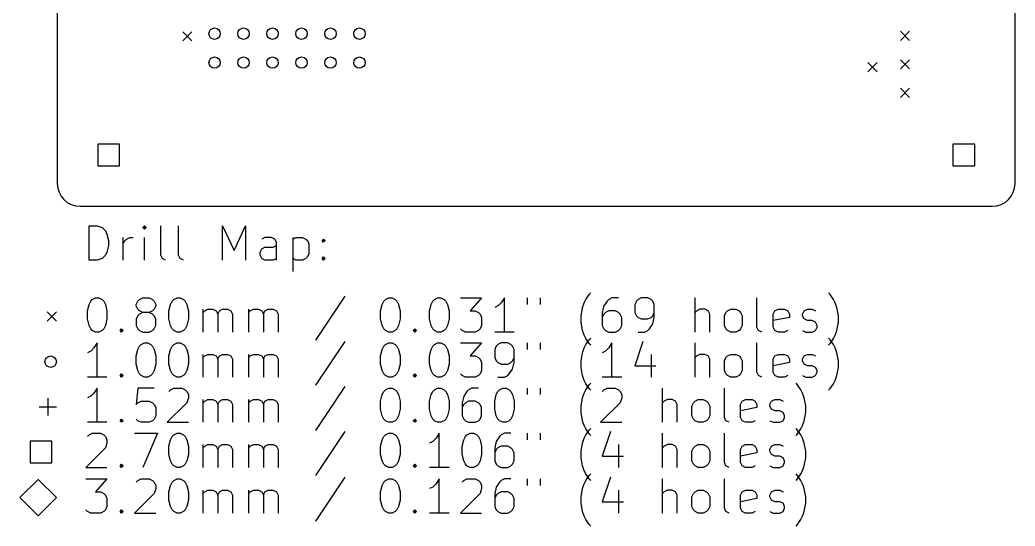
# Model space of a CAD drawing. Extents: x 74 to 257, y -187 to -71.
# Drawn here: x 170 to 257.3, y -158.8 to -114.4 of the extents above; entities that cross this region are included whole.
import ezdxf

# ---------------------------------------------------------------- set-up
doc = ezdxf.new("R2010")
doc.units = 0
doc.header["$MEASUREMENT"] = 0
doc.layers.add('BLACK', color=7, linetype='CONTINUOUS')

msp = doc.modelspace()

# ---------------------------------------------------------------- linework, layer by layer
at = {"layer": 'BLACK', "linetype": 'CONTINUOUS'}
for p, q in [((173.3, -72.7), (173.3, -128.7)), ((257.3, -128.7), (257.3, -72.7)), ((185.1, -115.4), (184.3, -116.2)), ((184.3, -115.4), (185.1, -116.2)), ((247.25, -115.35), (248.05, -116.15)), ((248.05, -115.35), (247.25, -116.15)), ((245.2, -118.1), (244.4, -118.9)), ((244.4, -118.1), (245.2, -118.9)), ((247.25, -117.85), (248.05, -118.65)), ((248.05, -117.85), (247.25, -118.65)), ((248.05, -120.35), (247.25, -121.15)), ((247.25, -120.35), (248.05, -121.15)), ((178.755, -125.245), (176.845, -125.245)), ((176.845, -125.245), (176.845, -127.155)), ((178.755, -127.155), (178.755, -125.245)), ((251.845, -125.245), (251.845, -127.155)), ((253.755, -125.245), (251.845, -125.245)), ((253.755, -127.155), (253.755, -125.245)), ((176.845, -127.155), (178.755, -127.155)), ((251.845, -127.155), (253.755, -127.155)), ((175.298, -130.7), (255.3, -130.7)), ((176.089, -132.432), (176.804, -132.432)), ((176.089, -135.432), (176.089, -132.432)), ((176.804, -132.432), (177.232, -132.575)), ((177.232, -132.575), (177.518, -132.861)), ((180.946, -132.432), (180.804, -132.575)), ((180.804, -132.575), (180.946, -132.718)), ((180.946, -132.432), (180.946, -132.718)), ((181.089, -132.575), (180.946, -132.432)), ((180.946, -132.718), (181.089, -132.575)), ((182.375, -135.004), (182.375, -132.432)), ((183.946, -135.004), (183.946, -132.432)), ((187.804, -135.432), (187.804, -132.432)), ((187.804, -132.432), (188.804, -134.575)), ((188.804, -134.575), (189.804, -132.432)), ((189.804, -132.432), (189.804, -135.432)), ((177.518, -132.861), (177.661, -133.146)), ((177.661, -133.146), (177.804, -133.718)), ((179.089, -135.432), (179.089, -133.432)), ((179.375, -133.575), (179.661, -133.432)), ((179.661, -133.432), (179.946, -133.432)), ((180.946, -135.432), (180.946, -133.432)), ((191.518, -133.432), (191.232, -133.575)), ((192.089, -133.432), (191.518, -133.432)), ((192.375, -133.575), (192.089, -133.432)), ((193.946, -133.575), (194.232, -133.432)), ((193.946, -133.432), (193.946, -136.432)), ((194.232, -133.432), (194.804, -133.432)), ((194.804, -133.432), (195.089, -133.575)), ((177.804, -134.146), (177.661, -134.718)), ((177.804, -133.718), (177.804, -134.146)), ((179.089, -134.004), (179.232, -133.718)), ((179.232, -133.718), (179.375, -133.575)), ((191.232, -134.432), (191.518, -134.289)), ((191.518, -134.289), (192.232, -134.289)), ((192.232, -134.289), (192.518, -134.146)), ((192.518, -133.861), (192.375, -133.575)), ((192.518, -135.432), (192.518, -133.861)), ((195.089, -133.575), (195.232, -133.718)), ((195.232, -133.718), (195.375, -134.004)), ((195.375, -134.004), (195.375, -134.861)), ((196.518, -133.718), (196.661, -133.575)), ((196.661, -133.861), (196.518, -133.718)), ((196.661, -133.575), (196.804, -133.718)), ((196.661, -133.575), (196.661, -133.861)), ((196.804, -133.718), (196.661, -133.861)), ((177.518, -135.004), (177.232, -135.289)), ((177.661, -134.718), (177.518, -135.004)), ((182.518, -135.289), (182.375, -135.004)), ((184.089, -135.289), (183.946, -135.004)), ((191.089, -134.718), (191.232, -134.432)), ((191.089, -135.004), (191.089, -134.718)), ((191.232, -135.289), (191.089, -135.004)), ((195.232, -135.146), (195.089, -135.289)), ((195.375, -134.861), (195.232, -135.146)), ((196.518, -135.289), (196.661, -135.146)), ((196.661, -135.146), (196.804, -135.289)), ((196.661, -135.146), (196.661, -135.432)), ((176.804, -135.432), (176.089, -135.432)), ((177.232, -135.289), (176.804, -135.432)), ((182.804, -135.432), (182.518, -135.289)), ((184.375, -135.432), (184.089, -135.289)), ((191.518, -135.432), (191.232, -135.289)), ((192.232, -135.432), (191.518, -135.432)), ((192.518, -135.289), (192.232, -135.432)), ((194.232, -135.432), (193.946, -135.289)), ((194.804, -135.432), (194.232, -135.432)), ((195.089, -135.289), (194.804, -135.432)), ((196.661, -135.432), (196.518, -135.289)), ((196.804, -135.289), (196.661, -135.432)), ((176.375, -138.875), (176.661, -138.732)), ((176.661, -138.732), (176.946, -138.732)), ((176.946, -138.732), (177.232, -138.875)), ((180.518, -138.875), (180.804, -138.732)), ((180.804, -138.732), (181.375, -138.732)), ((181.375, -138.732), (181.661, -138.875)), ((183.518, -138.875), (183.804, -138.732)), ((183.804, -138.732), (184.089, -138.732)), ((184.089, -138.732), (184.375, -138.875)), ((198.518, -138.589), (195.946, -142.446)), ((202.089, -138.875), (202.375, -138.732)), ((202.375, -138.732), (202.661, -138.732)), ((202.661, -138.732), (202.946, -138.875)), ((206.375, -138.875), (206.661, -138.732)), ((206.661, -138.732), (206.946, -138.732)), ((206.946, -138.732), (207.232, -138.875)), ((208.661, -138.732), (210.518, -138.732)), ((210.518, -138.732), (209.518, -139.875)), ((212.518, -138.732), (212.232, -139.161)), ((212.518, -141.732), (212.518, -138.732)), ((214.518, -138.732), (214.518, -139.304)), ((215.661, -138.732), (215.661, -139.304)), ((219.661, -138.875), (219.946, -138.446)), ((219.946, -138.446), (220.089, -138.304)), ((221.946, -138.732), (221.661, -138.875)), ((222.518, -138.732), (221.946, -138.732)), ((224.518, -138.732), (224.232, -138.875)), ((225.089, -138.732), (224.518, -138.732)), ((225.375, -138.875), (225.089, -138.732)), ((229.232, -141.732), (229.232, -138.732)), ((234.661, -141.304), (234.661, -138.732)), ((241.089, -138.446), (240.946, -138.304)), ((241.375, -138.875), (241.089, -138.446)), ((175.946, -139.875), (176.089, -139.304)), ((176.089, -139.304), (176.232, -139.018)), ((176.232, -139.018), (176.375, -138.875)), ((177.232, -138.875), (177.375, -139.018)), ((177.375, -139.018), (177.518, -139.304)), ((177.518, -139.304), (177.661, -139.875)), ((180.232, -139.304), (180.375, -139.018)), ((180.232, -139.446), (180.232, -139.304)), ((180.375, -139.732), (180.232, -139.446)), ((180.375, -139.018), (180.518, -138.875)), ((181.661, -138.875), (181.804, -139.018)), ((181.804, -139.018), (181.946, -139.304)), ((181.946, -139.446), (181.804, -139.732)), ((181.946, -139.304), (181.946, -139.446)), ((183.089, -139.875), (183.232, -139.304)), ((183.232, -139.304), (183.375, -139.018)), ((183.375, -139.018), (183.518, -138.875)), ((184.375, -138.875), (184.518, -139.018)), ((184.518, -139.018), (184.661, -139.304)), ((184.661, -139.304), (184.804, -139.875)), ((201.661, -139.875), (201.804, -139.304)), ((201.804, -139.304), (201.946, -139.018)), ((201.946, -139.018), (202.089, -138.875)), ((202.946, -138.875), (203.089, -139.018)), ((203.089, -139.018), (203.232, -139.304)), ((203.232, -139.304), (203.375, -139.875)), ((205.946, -139.875), (206.089, -139.304)), ((206.089, -139.304), (206.232, -139.018)), ((206.232, -139.018), (206.375, -138.875)), ((207.232, -138.875), (207.375, -139.018)), ((207.375, -139.018), (207.518, -139.304)), ((207.518, -139.304), (207.661, -139.875)), ((211.946, -139.446), (211.661, -139.589)), ((212.232, -139.161), (211.946, -139.446)), ((219.232, -140.304), (219.375, -139.589)), ((219.375, -139.589), (219.518, -139.161)), ((219.518, -139.161), (219.661, -138.875)), ((221.232, -139.446), (221.089, -140.018)), ((221.518, -139.018), (221.232, -139.446)), ((221.661, -138.875), (221.518, -139.018)), ((224.089, -139.018), (223.946, -139.304)), ((223.946, -139.304), (223.946, -140.018)), ((224.232, -138.875), (224.089, -139.018)), ((225.518, -139.018), (225.375, -138.875)), ((225.661, -139.304), (225.518, -139.018)), ((225.661, -140.446), (225.661, -139.304)), ((241.518, -139.161), (241.375, -138.875)), ((241.661, -139.589), (241.518, -139.161)), ((241.804, -140.304), (241.661, -139.589)), ((173.225, -139.975), (172.425, -140.775)), ((172.425, -139.975), (173.225, -140.775)), ((175.946, -140.589), (175.946, -139.875)), ((177.661, -139.875), (177.661, -140.589)), ((180.375, -140.304), (180.232, -140.589)), ((180.518, -139.875), (180.375, -139.732)), ((180.518, -140.161), (180.375, -140.304)), ((180.804, -140.018), (180.518, -139.875)), ((180.804, -140.018), (180.518, -140.161)), ((181.375, -140.018), (180.804, -140.018)), ((181.661, -139.875), (181.375, -140.018)), ((181.661, -140.161), (181.375, -140.018)), ((181.804, -139.732), (181.661, -139.875)), ((181.804, -140.304), (181.661, -140.161)), ((181.946, -140.589), (181.804, -140.304)), ((183.089, -140.589), (183.089, -139.875)), ((184.804, -139.875), (184.804, -140.589)), ((186.089, -141.732), (186.089, -139.732)), ((186.089, -140.018), (186.232, -139.875)), ((186.232, -139.875), (186.518, -139.732)), ((186.518, -139.732), (186.946, -139.732)), ((186.946, -139.732), (187.232, -139.875)), ((187.232, -139.875), (187.375, -140.161)), ((187.375, -140.161), (187.518, -139.875)), ((187.375, -140.161), (187.375, -141.732)), ((187.518, -139.875), (187.804, -139.732)), ((187.804, -139.732), (188.232, -139.732)), ((188.232, -139.732), (188.518, -139.875)), ((188.518, -139.875), (188.661, -140.161)), ((188.661, -140.161), (188.661, -141.732)), ((190.089, -141.732), (190.089, -139.732)), ((190.089, -140.018), (190.232, -139.875)), ((190.232, -139.875), (190.518, -139.732)), ((190.518, -139.732), (190.946, -139.732)), ((190.946, -139.732), (191.232, -139.875)), ((191.232, -139.875), (191.375, -140.161)), ((191.375, -140.161), (191.518, -139.875)), ((191.375, -140.161), (191.375, -141.732)), ((191.518, -139.875), (191.804, -139.732)), ((191.804, -139.732), (192.232, -139.732)), ((192.232, -139.732), (192.518, -139.875)), ((192.518, -139.875), (192.661, -140.161)), ((192.661, -140.161), (192.661, -141.732)), ((201.661, -140.589), (201.661, -139.875)), ((203.375, -139.875), (203.375, -140.589)), ((205.946, -140.589), (205.946, -139.875)), ((207.661, -139.875), (207.661, -140.589)), ((209.518, -139.875), (209.946, -139.875)), ((209.946, -139.875), (210.232, -140.018)), ((210.232, -140.018), (210.375, -140.161)), ((210.375, -140.161), (210.518, -140.446)), ((210.518, -140.446), (210.518, -141.161)), ((219.232, -140.875), (219.232, -140.304)), ((221.089, -140.018), (221.089, -141.161)), ((221.232, -140.161), (221.089, -140.446)), ((221.375, -140.018), (221.232, -140.161)), ((221.661, -139.875), (221.375, -140.018)), ((222.232, -139.875), (221.661, -139.875)), ((222.518, -140.018), (222.232, -139.875)), ((222.661, -140.161), (222.518, -140.018)), ((222.804, -140.446), (222.661, -140.161)), ((222.804, -141.161), (222.804, -140.446)), ((223.946, -140.018), (224.089, -140.304)), ((224.089, -140.304), (224.232, -140.446)), ((224.232, -140.446), (224.518, -140.589)), ((225.089, -140.589), (225.375, -140.446)), ((225.375, -140.446), (225.518, -140.304)), ((225.518, -140.304), (225.661, -140.018)), ((225.518, -141.018), (225.661, -140.446)), ((229.375, -139.875), (229.232, -140.018)), ((229.661, -139.732), (229.375, -139.875)), ((230.089, -139.732), (229.661, -139.732)), ((230.375, -139.875), (230.089, -139.732)), ((230.518, -140.161), (230.375, -139.875)), ((230.518, -141.732), (230.518, -140.161)), ((231.804, -140.304), (231.946, -140.018)), ((231.804, -141.161), (231.804, -140.304)), ((231.946, -140.018), (232.089, -139.875)), ((232.089, -139.875), (232.375, -139.732)), ((232.375, -139.732), (232.804, -139.732)), ((232.804, -139.732), (233.089, -139.875)), ((233.089, -139.875), (233.232, -140.018)), ((233.232, -140.018), (233.375, -140.304)), ((233.375, -140.304), (233.375, -141.161)), ((236.089, -140.161), (236.232, -139.875)), ((236.089, -141.304), (236.089, -140.161)), ((237.518, -140.446), (236.089, -140.732)), ((236.232, -139.875), (236.518, -139.732)), ((236.518, -139.732), (237.089, -139.732)), ((237.089, -139.732), (237.375, -139.875)), ((237.375, -139.875), (237.518, -140.161)), ((237.518, -140.161), (237.518, -140.446)), ((238.661, -140.161), (238.804, -139.875)), ((238.661, -140.304), (238.661, -140.161)), ((238.804, -140.589), (238.661, -140.304)), ((238.804, -139.875), (239.089, -139.732)), ((239.089, -139.732), (239.518, -139.732)), ((239.518, -139.732), (239.804, -139.875)), ((241.804, -140.875), (241.804, -140.304)), ((176.089, -141.161), (175.946, -140.589)), ((176.232, -141.446), (176.089, -141.161)), ((177.518, -141.161), (177.375, -141.446)), ((177.661, -140.589), (177.518, -141.161)), ((180.232, -140.589), (180.232, -141.161)), ((180.232, -141.161), (180.375, -141.446)), ((181.804, -141.446), (181.946, -141.161)), ((181.946, -141.161), (181.946, -140.589)), ((183.232, -141.161), (183.089, -140.589)), ((183.375, -141.446), (183.232, -141.161)), ((184.661, -141.161), (184.518, -141.446)), ((184.804, -140.589), (184.661, -141.161)), ((201.804, -141.161), (201.661, -140.589)), ((201.946, -141.446), (201.804, -141.161)), ((203.232, -141.161), (203.089, -141.446)), ((203.375, -140.589), (203.232, -141.161)), ((206.089, -141.161), (205.946, -140.589)), ((206.232, -141.446), (206.089, -141.161)), ((207.518, -141.161), (207.375, -141.446)), ((207.661, -140.589), (207.518, -141.161)), ((210.518, -141.161), (210.375, -141.446)), ((219.375, -141.589), (219.232, -140.875)), ((221.089, -141.161), (221.232, -141.446)), ((222.661, -141.446), (222.804, -141.161)), ((224.518, -140.589), (225.089, -140.589)), ((225.232, -141.446), (225.518, -141.018)), ((231.946, -141.446), (231.804, -141.161)), ((233.375, -141.161), (233.232, -141.446)), ((234.804, -141.589), (234.661, -141.304)), ((236.232, -141.589), (236.089, -141.304)), ((239.089, -140.732), (238.804, -140.589)), ((239.518, -140.732), (239.089, -140.732)), ((239.804, -140.875), (239.518, -140.732)), ((239.946, -141.161), (239.804, -140.875)), ((239.804, -141.589), (239.946, -141.304)), ((239.946, -141.304), (239.946, -141.161)), ((241.661, -141.589), (241.804, -140.875)), ((176.375, -141.589), (176.232, -141.446)), ((176.661, -141.732), (176.375, -141.589)), ((176.946, -141.732), (176.661, -141.732)), ((177.232, -141.589), (176.946, -141.732)), ((177.375, -141.446), (177.232, -141.589)), ((178.804, -141.589), (178.946, -141.446)), ((178.946, -141.732), (178.804, -141.589)), ((178.946, -141.446), (179.089, -141.589)), ((178.946, -141.446), (178.946, -141.732)), ((179.089, -141.589), (178.946, -141.732)), ((180.375, -141.446), (180.518, -141.589)), ((180.518, -141.589), (180.804, -141.732)), ((180.804, -141.732), (181.375, -141.732)), ((181.375, -141.732), (181.661, -141.589)), ((181.661, -141.589), (181.804, -141.446)), ((183.518, -141.589), (183.375, -141.446)), ((183.804, -141.732), (183.518, -141.589)), ((184.089, -141.732), (183.804, -141.732)), ((184.375, -141.589), (184.089, -141.732)), ((184.518, -141.446), (184.375, -141.589)), ((202.089, -141.589), (201.946, -141.446)), ((202.375, -141.732), (202.089, -141.589)), ((202.661, -141.732), (202.375, -141.732)), ((202.946, -141.589), (202.661, -141.732)), ((203.089, -141.446), (202.946, -141.589)), ((204.518, -141.589), (204.661, -141.446)), ((204.661, -141.732), (204.518, -141.589)), ((204.661, -141.446), (204.804, -141.589)), ((204.661, -141.446), (204.661, -141.732)), ((204.804, -141.589), (204.661, -141.732)), ((206.375, -141.589), (206.232, -141.446)), ((206.661, -141.732), (206.375, -141.589)), ((206.946, -141.732), (206.661, -141.732)), ((207.232, -141.589), (206.946, -141.732)), ((207.375, -141.446), (207.232, -141.589)), ((208.804, -141.589), (208.661, -141.446)), ((209.089, -141.732), (208.804, -141.589)), ((209.946, -141.732), (209.089, -141.732)), ((210.232, -141.589), (209.946, -141.732)), ((210.375, -141.446), (210.232, -141.589)), ((213.375, -141.732), (211.661, -141.732)), ((219.518, -142.018), (219.375, -141.589)), ((219.661, -142.304), (219.518, -142.018)), ((221.232, -141.446), (221.375, -141.589)), ((221.375, -141.589), (221.661, -141.732)), ((221.661, -141.732), (222.232, -141.732)), ((222.232, -141.732), (222.518, -141.589)), ((222.518, -141.589), (222.661, -141.446)), ((224.232, -141.732), (224.804, -141.732)), ((224.804, -141.732), (225.089, -141.589)), ((225.089, -141.589), (225.232, -141.446)), ((232.089, -141.589), (231.946, -141.446)), ((232.375, -141.732), (232.089, -141.589)), ((232.804, -141.732), (232.375, -141.732)), ((233.089, -141.589), (232.804, -141.732)), ((233.232, -141.446), (233.089, -141.589)), ((235.089, -141.732), (234.804, -141.589)), ((236.518, -141.732), (236.232, -141.589)), ((237.089, -141.732), (236.518, -141.732)), ((237.375, -141.589), (237.089, -141.732)), ((238.661, -141.589), (238.946, -141.732)), ((238.946, -141.732), (239.518, -141.732)), ((239.518, -141.732), (239.804, -141.589)), ((241.375, -142.304), (241.518, -142.018)), ((241.518, -142.018), (241.661, -141.589)), ((176.518, -143.121), (176.232, -143.406)), ((176.804, -142.692), (176.518, -143.121)), ((176.804, -145.692), (176.804, -142.692)), ((180.375, -143.264), (180.518, -142.978)), ((180.518, -142.978), (180.661, -142.835)), ((180.661, -142.835), (180.946, -142.692)), ((180.946, -142.692), (181.232, -142.692)), ((181.232, -142.692), (181.518, -142.835)), ((181.518, -142.835), (181.661, -142.978)), ((181.661, -142.978), (181.804, -143.264)), ((183.232, -143.264), (183.375, -142.978)), ((183.375, -142.978), (183.518, -142.835)), ((183.518, -142.835), (183.804, -142.692)), ((183.804, -142.692), (184.089, -142.692)), ((184.089, -142.692), (184.375, -142.835)), ((184.375, -142.835), (184.518, -142.978)), ((184.518, -142.978), (184.661, -143.264)), ((198.518, -142.549), (195.946, -146.406)), ((201.804, -143.264), (201.946, -142.978)), ((201.946, -142.978), (202.089, -142.835)), ((202.089, -142.835), (202.375, -142.692)), ((202.375, -142.692), (202.661, -142.692)), ((202.661, -142.692), (202.946, -142.835)), ((202.946, -142.835), (203.089, -142.978)), ((203.089, -142.978), (203.232, -143.264)), ((206.089, -143.264), (206.232, -142.978)), ((206.232, -142.978), (206.375, -142.835)), ((206.375, -142.835), (206.661, -142.692)), ((206.661, -142.692), (206.946, -142.692)), ((206.946, -142.692), (207.232, -142.835)), ((207.232, -142.835), (207.375, -142.978)), ((207.375, -142.978), (207.518, -143.264)), ((208.661, -142.692), (210.518, -142.692)), ((210.518, -142.692), (209.518, -143.835)), ((211.804, -142.978), (211.661, -143.264)), ((211.946, -142.835), (211.804, -142.978)), ((212.232, -142.692), (211.946, -142.835)), ((212.804, -142.692), (212.232, -142.692)), ((213.089, -142.835), (212.804, -142.692)), ((213.232, -142.978), (213.089, -142.835)), ((213.375, -143.264), (213.232, -142.978)), ((214.518, -142.692), (214.518, -143.264)), ((215.661, -142.692), (215.661, -143.264)), ((219.375, -143.549), (219.518, -143.121)), ((219.518, -143.121), (219.661, -142.835)), ((219.946, -142.732), (219.661, -142.304)), ((219.661, -142.835), (219.946, -142.406)), ((219.946, -142.406), (220.089, -142.264)), ((220.089, -142.875), (219.946, -142.732)), ((221.661, -143.121), (221.375, -143.406)), ((221.946, -142.692), (221.661, -143.121)), ((221.946, -145.692), (221.946, -142.692)), ((224.661, -142.549), (223.946, -144.692)), ((229.232, -145.692), (229.232, -142.692)), ((234.661, -145.264), (234.661, -142.692)), ((241.089, -142.406), (240.946, -142.264)), ((240.946, -142.875), (241.089, -142.732)), ((241.089, -142.732), (241.375, -142.304)), ((241.375, -142.835), (241.089, -142.406)), ((241.518, -143.121), (241.375, -142.835)), ((241.661, -143.549), (241.518, -143.121)), ((176.232, -143.406), (175.946, -143.549)), ((180.232, -143.835), (180.375, -143.264)), ((180.232, -144.549), (180.232, -143.835)), ((181.804, -143.264), (181.946, -143.835)), ((181.946, -143.835), (181.946, -144.549)), ((183.089, -143.835), (183.232, -143.264)), ((183.089, -144.549), (183.089, -143.835)), ((184.661, -143.264), (184.804, -143.835)), ((184.804, -143.835), (184.804, -144.549)), ((186.089, -145.692), (186.089, -143.692)), ((186.089, -143.978), (186.232, -143.835)), ((186.232, -143.835), (186.518, -143.692)), ((186.518, -143.692), (186.946, -143.692)), ((186.946, -143.692), (187.232, -143.835)), ((187.232, -143.835), (187.375, -144.121)), ((187.375, -144.121), (187.518, -143.835)), ((187.518, -143.835), (187.804, -143.692)), ((187.804, -143.692), (188.232, -143.692)), ((188.232, -143.692), (188.518, -143.835)), ((188.518, -143.835), (188.661, -144.121)), ((190.089, -145.692), (190.089, -143.692)), ((190.089, -143.978), (190.232, -143.835)), ((190.232, -143.835), (190.518, -143.692)), ((190.518, -143.692), (190.946, -143.692)), ((190.946, -143.692), (191.232, -143.835)), ((191.232, -143.835), (191.375, -144.121)), ((191.375, -144.121), (191.518, -143.835)), ((191.518, -143.835), (191.804, -143.692)), ((191.804, -143.692), (192.232, -143.692)), ((192.232, -143.692), (192.518, -143.835)), ((192.518, -143.835), (192.661, -144.121)), ((201.661, -143.835), (201.804, -143.264)), ((201.661, -144.549), (201.661, -143.835)), ((203.232, -143.264), (203.375, -143.835)), ((203.375, -143.835), (203.375, -144.549)), ((205.946, -143.835), (206.089, -143.264)), ((205.946, -144.549), (205.946, -143.835)), ((207.518, -143.264), (207.661, -143.835)), ((207.661, -143.835), (207.661, -144.549)), ((209.518, -143.835), (209.946, -143.835)), ((209.946, -143.835), (210.232, -143.978)), ((210.232, -143.978), (210.375, -144.121)), ((211.661, -143.264), (211.661, -143.978)), ((211.661, -143.978), (211.804, -144.264)), ((213.232, -144.264), (213.375, -143.978)), ((213.375, -144.406), (213.375, -143.264)), ((219.232, -144.264), (219.375, -143.549)), ((221.375, -143.406), (221.089, -143.549)), ((225.375, -143.692), (225.375, -145.692)), ((229.375, -143.835), (229.232, -143.978)), ((229.661, -143.692), (229.375, -143.835)), ((230.089, -143.692), (229.661, -143.692)), ((230.375, -143.835), (230.089, -143.692)), ((230.518, -144.121), (230.375, -143.835)), ((231.804, -144.264), (231.946, -143.978)), ((231.946, -143.978), (232.089, -143.835)), ((232.089, -143.835), (232.375, -143.692)), ((232.375, -143.692), (232.804, -143.692)), ((232.804, -143.692), (233.089, -143.835)), ((233.089, -143.835), (233.232, -143.978)), ((233.232, -143.978), (233.375, -144.264)), ((236.089, -144.121), (236.232, -143.835)), ((236.232, -143.835), (236.518, -143.692)), ((236.518, -143.692), (237.089, -143.692)), ((237.089, -143.692), (237.375, -143.835)), ((237.375, -143.835), (237.518, -144.121)), ((238.661, -144.121), (238.804, -143.835)), ((238.804, -143.835), (239.089, -143.692)), ((239.089, -143.692), (239.518, -143.692)), ((239.518, -143.692), (239.804, -143.835)), ((241.804, -144.264), (241.661, -143.549)), ((180.375, -145.121), (180.232, -144.549)), ((181.946, -144.549), (181.804, -145.121)), ((183.232, -145.121), (183.089, -144.549)), ((184.804, -144.549), (184.661, -145.121)), ((187.375, -144.121), (187.375, -145.692)), ((188.661, -144.121), (188.661, -145.692)), ((191.375, -144.121), (191.375, -145.692)), ((192.661, -144.121), (192.661, -145.692)), ((201.804, -145.121), (201.661, -144.549)), ((203.375, -144.549), (203.232, -145.121)), ((206.089, -145.121), (205.946, -144.549)), ((207.661, -144.549), (207.518, -145.121)), ((210.375, -144.121), (210.518, -144.406)), ((210.518, -144.406), (210.518, -145.121)), ((211.804, -144.264), (211.946, -144.406)), ((211.946, -144.406), (212.232, -144.549)), ((212.232, -144.549), (212.804, -144.549)), ((212.804, -144.549), (213.089, -144.406)), ((213.089, -144.406), (213.232, -144.264)), ((213.232, -144.978), (213.375, -144.406)), ((219.232, -144.835), (219.232, -144.264)), ((219.375, -145.549), (219.232, -144.835)), ((223.946, -144.692), (225.804, -144.692)), ((230.518, -145.692), (230.518, -144.121)), ((231.804, -145.121), (231.804, -144.264)), ((233.375, -144.264), (233.375, -145.121)), ((236.089, -145.264), (236.089, -144.121)), ((237.518, -144.406), (236.089, -144.692)), ((237.518, -144.121), (237.518, -144.406)), ((238.661, -144.264), (238.661, -144.121)), ((238.804, -144.549), (238.661, -144.264)), ((239.089, -144.692), (238.804, -144.549)), ((239.518, -144.692), (239.089, -144.692)), ((239.804, -144.835), (239.518, -144.692)), ((239.946, -145.121), (239.804, -144.835)), ((241.661, -145.549), (241.804, -144.835)), ((241.804, -144.835), (241.804, -144.264)), ((177.661, -145.692), (175.946, -145.692)), ((178.804, -145.549), (178.946, -145.406)), ((178.946, -145.692), (178.804, -145.549)), ((178.946, -145.406), (179.089, -145.549)), ((178.946, -145.406), (178.946, -145.692)), ((179.089, -145.549), (178.946, -145.692)), ((180.518, -145.406), (180.375, -145.121)), ((180.661, -145.549), (180.518, -145.406)), ((180.946, -145.692), (180.661, -145.549)), ((181.232, -145.692), (180.946, -145.692)), ((181.518, -145.549), (181.232, -145.692)), ((181.661, -145.406), (181.518, -145.549)), ((181.804, -145.121), (181.661, -145.406)), ((183.375, -145.406), (183.232, -145.121)), ((183.518, -145.549), (183.375, -145.406)), ((183.804, -145.692), (183.518, -145.549)), ((184.089, -145.692), (183.804, -145.692)), ((184.375, -145.549), (184.089, -145.692)), ((184.518, -145.406), (184.375, -145.549)), ((184.661, -145.121), (184.518, -145.406)), ((201.946, -145.406), (201.804, -145.121)), ((202.089, -145.549), (201.946, -145.406)), ((202.375, -145.692), (202.089, -145.549)), ((202.661, -145.692), (202.375, -145.692)), ((202.946, -145.549), (202.661, -145.692)), ((203.089, -145.406), (202.946, -145.549)), ((203.232, -145.121), (203.089, -145.406)), ((204.518, -145.549), (204.661, -145.406)), ((204.661, -145.692), (204.518, -145.549)), ((204.661, -145.406), (204.804, -145.549)), ((204.661, -145.406), (204.661, -145.692)), ((204.804, -145.549), (204.661, -145.692)), ((206.232, -145.406), (206.089, -145.121)), ((206.375, -145.549), (206.232, -145.406)), ((206.661, -145.692), (206.375, -145.549)), ((206.946, -145.692), (206.661, -145.692)), ((207.232, -145.549), (206.946, -145.692)), ((207.375, -145.406), (207.232, -145.549)), ((207.518, -145.121), (207.375, -145.406)), ((208.804, -145.549), (208.661, -145.406)), ((209.089, -145.692), (208.804, -145.549)), ((209.946, -145.692), (209.089, -145.692)), ((210.232, -145.549), (209.946, -145.692)), ((210.375, -145.406), (210.232, -145.549)), ((210.518, -145.121), (210.375, -145.406)), ((211.946, -145.692), (212.518, -145.692)), ((212.518, -145.692), (212.804, -145.549)), ((212.804, -145.549), (212.946, -145.406)), ((212.946, -145.406), (213.232, -144.978)), ((219.518, -145.978), (219.375, -145.549)), ((222.804, -145.692), (221.089, -145.692)), ((231.946, -145.406), (231.804, -145.121)), ((232.089, -145.549), (231.946, -145.406)), ((232.375, -145.692), (232.089, -145.549)), ((232.804, -145.692), (232.375, -145.692)), ((233.089, -145.549), (232.804, -145.692)), ((233.232, -145.406), (233.089, -145.549)), ((233.375, -145.121), (233.232, -145.406)), ((234.804, -145.549), (234.661, -145.264)), ((235.089, -145.692), (234.804, -145.549)), ((236.232, -145.549), (236.089, -145.264)), ((236.518, -145.692), (236.232, -145.549)), ((237.089, -145.692), (236.518, -145.692)), ((237.375, -145.549), (237.089, -145.692)), ((238.661, -145.549), (238.946, -145.692)), ((238.946, -145.692), (239.518, -145.692)), ((239.518, -145.692), (239.804, -145.549)), ((239.804, -145.549), (239.946, -145.264)), ((239.946, -145.264), (239.946, -145.121)), ((241.518, -145.978), (241.661, -145.549)), ((198.518, -146.509), (195.946, -150.366)), ((219.661, -146.264), (219.518, -145.978)), ((219.946, -146.692), (219.661, -146.264)), ((219.661, -146.795), (219.946, -146.366)), ((219.946, -146.366), (220.089, -146.224)), ((238.232, -146.366), (238.089, -146.224)), ((238.518, -146.795), (238.232, -146.366)), ((241.089, -146.692), (241.375, -146.264)), ((241.375, -146.264), (241.518, -145.978)), ((176.232, -147.366), (175.946, -147.509)), ((176.518, -147.081), (176.232, -147.366)), ((176.804, -146.652), (176.518, -147.081)), ((176.804, -149.652), (176.804, -146.652)), ((180.375, -146.652), (180.232, -148.081)), ((181.804, -146.652), (180.375, -146.652)), ((183.089, -146.938), (183.232, -146.795)), ((183.232, -146.795), (183.518, -146.652)), ((183.518, -146.652), (184.232, -146.652)), ((184.232, -146.652), (184.518, -146.795)), ((184.518, -146.795), (184.661, -146.938)), ((184.661, -146.938), (184.804, -147.224)), ((184.804, -147.224), (184.804, -147.509)), ((201.661, -147.795), (201.804, -147.224)), ((201.804, -147.224), (201.946, -146.938)), ((201.946, -146.938), (202.089, -146.795)), ((202.089, -146.795), (202.375, -146.652)), ((202.375, -146.652), (202.661, -146.652)), ((202.661, -146.652), (202.946, -146.795)), ((202.946, -146.795), (203.089, -146.938)), ((203.089, -146.938), (203.232, -147.224)), ((203.232, -147.224), (203.375, -147.795)), ((205.946, -147.795), (206.089, -147.224)), ((206.089, -147.224), (206.232, -146.938)), ((206.232, -146.938), (206.375, -146.795)), ((206.375, -146.795), (206.661, -146.652)), ((206.661, -146.652), (206.946, -146.652)), ((206.946, -146.652), (207.232, -146.795)), ((207.232, -146.795), (207.375, -146.938)), ((207.375, -146.938), (207.518, -147.224)), ((207.518, -147.224), (207.661, -147.795)), ((208.946, -147.366), (208.804, -147.938)), ((209.232, -146.938), (208.946, -147.366)), ((209.375, -146.795), (209.232, -146.938)), ((209.661, -146.652), (209.375, -146.795)), ((210.232, -146.652), (209.661, -146.652)), ((211.661, -147.795), (211.804, -147.224)), ((211.804, -147.224), (211.946, -146.938)), ((211.946, -146.938), (212.089, -146.795)), ((212.089, -146.795), (212.375, -146.652)), ((212.375, -146.652), (212.661, -146.652)), ((212.661, -146.652), (212.946, -146.795)), ((212.946, -146.795), (213.089, -146.938)), ((213.089, -146.938), (213.232, -147.224)), ((213.232, -147.224), (213.375, -147.795)), ((214.518, -146.652), (214.518, -147.224)), ((215.661, -146.652), (215.661, -147.224)), ((219.375, -147.509), (219.518, -147.081)), ((219.518, -147.081), (219.661, -146.795)), ((220.089, -146.835), (219.946, -146.692)), ((221.089, -146.938), (221.232, -146.795)), ((221.232, -146.795), (221.518, -146.652)), ((221.518, -146.652), (222.232, -146.652)), ((222.232, -146.652), (222.518, -146.795)), ((222.518, -146.795), (222.661, -146.938)), ((222.661, -146.938), (222.804, -147.224)), ((222.804, -147.224), (222.804, -147.509)), ((226.375, -149.652), (226.375, -146.652)), ((231.804, -149.224), (231.804, -146.652)), ((238.661, -147.081), (238.518, -146.795)), ((238.804, -147.509), (238.661, -147.081)), ((240.946, -146.835), (241.089, -146.692)), ((171.705, -148.295), (173.225, -148.295)), ((172.465, -147.535), (172.465, -149.055)), ((180.232, -148.081), (180.375, -147.938)), ((180.375, -147.938), (180.661, -147.795)), ((180.661, -147.795), (181.375, -147.795)), ((181.375, -147.795), (181.661, -147.938)), ((181.661, -147.938), (181.804, -148.081)), ((181.804, -148.081), (181.946, -148.366)), ((181.946, -148.366), (181.946, -149.081)), ((184.661, -147.938), (182.946, -149.652)), ((184.804, -147.509), (184.661, -147.938)), ((186.089, -149.652), (186.089, -147.652)), ((186.089, -147.938), (186.232, -147.795)), ((186.232, -147.795), (186.518, -147.652)), ((186.518, -147.652), (186.946, -147.652)), ((186.946, -147.652), (187.232, -147.795)), ((187.232, -147.795), (187.375, -148.081)), ((187.375, -148.081), (187.518, -147.795)), ((187.375, -148.081), (187.375, -149.652)), ((187.518, -147.795), (187.804, -147.652)), ((187.804, -147.652), (188.232, -147.652)), ((188.232, -147.652), (188.518, -147.795)), ((188.518, -147.795), (188.661, -148.081)), ((188.661, -148.081), (188.661, -149.652)), ((190.089, -149.652), (190.089, -147.652)), ((190.089, -147.938), (190.232, -147.795)), ((190.232, -147.795), (190.518, -147.652)), ((190.518, -147.652), (190.946, -147.652)), ((190.946, -147.652), (191.232, -147.795)), ((191.232, -147.795), (191.375, -148.081)), ((191.375, -148.081), (191.518, -147.795)), ((191.375, -148.081), (191.375, -149.652)), ((191.518, -147.795), (191.804, -147.652)), ((191.804, -147.652), (192.232, -147.652)), ((192.232, -147.652), (192.518, -147.795)), ((192.518, -147.795), (192.661, -148.081)), ((192.661, -148.081), (192.661, -149.652)), ((201.661, -148.509), (201.661, -147.795)), ((203.375, -147.795), (203.375, -148.509)), ((205.946, -148.509), (205.946, -147.795)), ((207.661, -147.795), (207.661, -148.509)), ((208.804, -147.938), (208.804, -149.081)), ((208.946, -148.081), (208.804, -148.366)), ((209.089, -147.938), (208.946, -148.081)), ((209.375, -147.795), (209.089, -147.938)), ((209.946, -147.795), (209.375, -147.795)), ((210.232, -147.938), (209.946, -147.795)), ((210.375, -148.081), (210.232, -147.938)), ((210.518, -148.366), (210.375, -148.081)), ((210.518, -149.081), (210.518, -148.366)), ((211.661, -148.509), (211.661, -147.795)), ((213.375, -147.795), (213.375, -148.509)), ((219.232, -148.224), (219.375, -147.509)), ((219.232, -148.795), (219.232, -148.224)), ((222.661, -147.938), (220.946, -149.652)), ((222.804, -147.509), (222.661, -147.938)), ((226.518, -147.795), (226.375, -147.938)), ((226.804, -147.652), (226.518, -147.795)), ((227.232, -147.652), (226.804, -147.652)), ((227.518, -147.795), (227.232, -147.652)), ((227.661, -148.081), (227.518, -147.795)), ((227.661, -149.652), (227.661, -148.081)), ((228.946, -148.224), (229.089, -147.938)), ((228.946, -149.081), (228.946, -148.224)), ((229.089, -147.938), (229.232, -147.795)), ((229.232, -147.795), (229.518, -147.652)), ((229.518, -147.652), (229.946, -147.652)), ((229.946, -147.652), (230.232, -147.795)), ((230.232, -147.795), (230.375, -147.938)), ((230.375, -147.938), (230.518, -148.224)), ((230.518, -148.224), (230.518, -149.081)), ((233.232, -148.081), (233.375, -147.795)), ((233.232, -149.224), (233.232, -148.081)), ((234.661, -148.366), (233.232, -148.652)), ((233.375, -147.795), (233.661, -147.652)), ((233.661, -147.652), (234.232, -147.652)), ((234.232, -147.652), (234.518, -147.795)), ((234.518, -147.795), (234.661, -148.081)), ((234.661, -148.081), (234.661, -148.366)), ((235.804, -148.081), (235.946, -147.795)), ((235.804, -148.224), (235.804, -148.081)), ((235.946, -148.509), (235.804, -148.224)), ((235.946, -147.795), (236.232, -147.652)), ((236.232, -147.652), (236.661, -147.652)), ((236.661, -147.652), (236.946, -147.795)), ((238.946, -148.224), (238.804, -147.509)), ((238.946, -148.795), (238.946, -148.224)), ((181.946, -149.081), (181.804, -149.366)), ((201.804, -149.081), (201.661, -148.509)), ((201.946, -149.366), (201.804, -149.081)), ((203.232, -149.081), (203.089, -149.366)), ((203.375, -148.509), (203.232, -149.081)), ((206.089, -149.081), (205.946, -148.509)), ((206.232, -149.366), (206.089, -149.081)), ((207.518, -149.081), (207.375, -149.366)), ((207.661, -148.509), (207.518, -149.081)), ((208.804, -149.081), (208.946, -149.366)), ((210.375, -149.366), (210.518, -149.081)), ((211.804, -149.081), (211.661, -148.509)), ((211.946, -149.366), (211.804, -149.081)), ((213.232, -149.081), (213.089, -149.366)), ((213.375, -148.509), (213.232, -149.081)), ((219.375, -149.509), (219.232, -148.795)), ((229.089, -149.366), (228.946, -149.081)), ((230.518, -149.081), (230.375, -149.366)), ((231.946, -149.509), (231.804, -149.224)), ((233.375, -149.509), (233.232, -149.224)), ((236.232, -148.652), (235.946, -148.509)), ((236.661, -148.652), (236.232, -148.652)), ((236.946, -148.795), (236.661, -148.652)), ((237.089, -149.081), (236.946, -148.795)), ((236.946, -149.509), (237.089, -149.224)), ((237.089, -149.224), (237.089, -149.081)), ((238.804, -149.509), (238.946, -148.795)), ((177.661, -149.652), (175.946, -149.652)), ((178.804, -149.509), (178.946, -149.366)), ((178.946, -149.652), (178.804, -149.509)), ((178.946, -149.366), (179.089, -149.509)), ((178.946, -149.366), (178.946, -149.652)), ((179.089, -149.509), (178.946, -149.652)), ((180.375, -149.509), (180.232, -149.366)), ((180.661, -149.652), (180.375, -149.509)), ((181.375, -149.652), (180.661, -149.652)), ((181.661, -149.509), (181.375, -149.652)), ((181.804, -149.366), (181.661, -149.509)), ((182.946, -149.652), (184.804, -149.652)), ((202.089, -149.509), (201.946, -149.366)), ((202.375, -149.652), (202.089, -149.509)), ((202.661, -149.652), (202.375, -149.652)), ((202.946, -149.509), (202.661, -149.652)), ((203.089, -149.366), (202.946, -149.509)), ((204.518, -149.509), (204.661, -149.366)), ((204.661, -149.652), (204.518, -149.509)), ((204.661, -149.366), (204.661, -149.652)), ((204.661, -149.366), (204.804, -149.509)), ((204.804, -149.509), (204.661, -149.652)), ((206.375, -149.509), (206.232, -149.366)), ((206.661, -149.652), (206.375, -149.509)), ((206.946, -149.652), (206.661, -149.652)), ((207.232, -149.509), (206.946, -149.652)), ((207.375, -149.366), (207.232, -149.509)), ((208.946, -149.366), (209.089, -149.509)), ((209.089, -149.509), (209.375, -149.652)), ((209.375, -149.652), (209.946, -149.652)), ((209.946, -149.652), (210.232, -149.509)), ((210.232, -149.509), (210.375, -149.366)), ((212.089, -149.509), (211.946, -149.366)), ((212.375, -149.652), (212.089, -149.509)), ((212.661, -149.652), (212.375, -149.652)), ((212.946, -149.509), (212.661, -149.652)), ((213.089, -149.366), (212.946, -149.509)), ((219.518, -149.938), (219.375, -149.509)), ((219.661, -150.224), (219.518, -149.938)), ((220.946, -149.652), (222.804, -149.652)), ((229.232, -149.509), (229.089, -149.366)), ((229.518, -149.652), (229.232, -149.509)), ((229.946, -149.652), (229.518, -149.652)), ((230.232, -149.509), (229.946, -149.652)), ((230.375, -149.366), (230.232, -149.509)), ((232.232, -149.652), (231.946, -149.509)), ((233.661, -149.652), (233.375, -149.509)), ((234.232, -149.652), (233.661, -149.652)), ((234.518, -149.509), (234.232, -149.652)), ((235.804, -149.509), (236.089, -149.652)), ((236.089, -149.652), (236.661, -149.652)), ((236.661, -149.652), (236.946, -149.509)), ((238.518, -150.224), (238.661, -149.938)), ((238.661, -149.938), (238.804, -149.509)), ((175.946, -150.898), (176.089, -150.755)), ((176.089, -150.755), (176.375, -150.612)), ((176.375, -150.612), (177.089, -150.612)), ((177.089, -150.612), (177.375, -150.755)), ((177.375, -150.755), (177.518, -150.898)), ((177.518, -150.898), (177.661, -151.184)), ((180.089, -150.612), (182.089, -150.612)), ((182.089, -150.612), (180.804, -153.612)), ((183.232, -151.184), (183.375, -150.898)), ((183.375, -150.898), (183.518, -150.755)), ((183.518, -150.755), (183.804, -150.612)), ((183.804, -150.612), (184.089, -150.612)), ((184.089, -150.612), (184.375, -150.755)), ((184.375, -150.755), (184.518, -150.898)), ((184.518, -150.898), (184.661, -151.184)), ((198.518, -150.469), (195.946, -154.326)), ((201.804, -151.184), (201.946, -150.898)), ((201.946, -150.898), (202.089, -150.755)), ((202.089, -150.755), (202.375, -150.612)), ((202.375, -150.612), (202.661, -150.612)), ((202.661, -150.612), (202.946, -150.755)), ((202.946, -150.755), (203.089, -150.898)), ((203.089, -150.898), (203.232, -151.184)), ((206.804, -150.612), (206.518, -151.041)), ((206.804, -153.612), (206.804, -150.612)), ((208.946, -151.184), (209.089, -150.898)), ((209.089, -150.898), (209.232, -150.755)), ((209.232, -150.755), (209.518, -150.612)), ((209.518, -150.612), (209.804, -150.612)), ((209.804, -150.612), (210.089, -150.755)), ((210.089, -150.755), (210.232, -150.898)), ((210.232, -150.898), (210.375, -151.184)), ((212.089, -150.898), (211.804, -151.326)), ((212.232, -150.755), (212.089, -150.898)), ((212.518, -150.612), (212.232, -150.755)), ((213.089, -150.612), (212.518, -150.612)), ((214.518, -150.612), (214.518, -151.184)), ((215.661, -150.612), (215.661, -151.184)), ((219.518, -151.041), (219.661, -150.755)), ((219.946, -150.652), (219.661, -150.224)), ((219.661, -150.755), (219.946, -150.326)), ((219.946, -150.326), (220.089, -150.184)), ((220.089, -150.795), (219.946, -150.652)), ((221.804, -150.469), (221.089, -152.612)), ((226.375, -153.612), (226.375, -150.612)), ((231.804, -153.184), (231.804, -150.612)), ((238.232, -150.326), (238.089, -150.184)), ((238.089, -150.795), (238.232, -150.652)), ((238.232, -150.652), (238.518, -150.224)), ((238.518, -150.755), (238.232, -150.326)), ((238.661, -151.041), (238.518, -150.755)), ((170.92, -151.3), (170.92, -153.21)), ((172.83, -151.3), (170.92, -151.3)), ((172.83, -153.21), (172.83, -151.3)), ((177.661, -151.469), (177.518, -151.898)), ((177.661, -151.184), (177.661, -151.469)), ((183.089, -151.755), (183.232, -151.184)), ((183.089, -152.469), (183.089, -151.755)), ((184.661, -151.184), (184.804, -151.755)), ((184.804, -151.755), (184.804, -152.469)), ((186.089, -153.612), (186.089, -151.612)), ((186.089, -151.898), (186.232, -151.755)), ((186.232, -151.755), (186.518, -151.612)), ((186.518, -151.612), (186.946, -151.612)), ((186.946, -151.612), (187.232, -151.755)), ((187.232, -151.755), (187.375, -152.041)), ((187.375, -152.041), (187.518, -151.755)), ((187.518, -151.755), (187.804, -151.612)), ((187.804, -151.612), (188.232, -151.612)), ((188.232, -151.612), (188.518, -151.755)), ((188.518, -151.755), (188.661, -152.041)), ((190.089, -153.612), (190.089, -151.612)), ((190.089, -151.898), (190.232, -151.755)), ((190.232, -151.755), (190.518, -151.612)), ((190.518, -151.612), (190.946, -151.612)), ((190.946, -151.612), (191.232, -151.755)), ((191.232, -151.755), (191.375, -152.041)), ((191.375, -152.041), (191.518, -151.755)), ((191.518, -151.755), (191.804, -151.612)), ((191.804, -151.612), (192.232, -151.612)), ((192.232, -151.612), (192.518, -151.755)), ((192.518, -151.755), (192.661, -152.041)), ((201.661, -151.755), (201.804, -151.184)), ((201.661, -152.469), (201.661, -151.755)), ((203.232, -151.184), (203.375, -151.755)), ((203.375, -151.755), (203.375, -152.469)), ((206.232, -151.326), (205.946, -151.469)), ((206.518, -151.041), (206.232, -151.326)), ((208.804, -151.755), (208.946, -151.184)), ((208.804, -152.469), (208.804, -151.755)), ((210.375, -151.184), (210.518, -151.755)), ((210.518, -151.755), (210.518, -152.469)), ((211.804, -151.326), (211.661, -151.898)), ((212.232, -151.755), (211.946, -151.898)), ((212.804, -151.755), (212.232, -151.755)), ((213.089, -151.898), (212.804, -151.755)), ((219.232, -152.184), (219.375, -151.469)), ((219.375, -151.469), (219.518, -151.041)), ((222.518, -151.612), (222.518, -153.612)), ((226.518, -151.755), (226.375, -151.898)), ((226.804, -151.612), (226.518, -151.755)), ((227.232, -151.612), (226.804, -151.612)), ((227.518, -151.755), (227.232, -151.612)), ((227.661, -152.041), (227.518, -151.755)), ((229.089, -151.898), (229.232, -151.755)), ((229.232, -151.755), (229.518, -151.612)), ((229.518, -151.612), (229.946, -151.612)), ((229.946, -151.612), (230.232, -151.755)), ((230.232, -151.755), (230.375, -151.898)), ((233.232, -152.041), (233.375, -151.755)), ((233.375, -151.755), (233.661, -151.612)), ((233.661, -151.612), (234.232, -151.612)), ((234.232, -151.612), (234.518, -151.755)), ((234.518, -151.755), (234.661, -152.041)), ((235.804, -152.041), (235.946, -151.755)), ((235.946, -151.755), (236.232, -151.612)), ((236.232, -151.612), (236.661, -151.612)), ((236.661, -151.612), (236.946, -151.755)), ((238.804, -151.469), (238.661, -151.041)), ((238.946, -152.184), (238.804, -151.469)), ((177.518, -151.898), (175.804, -153.612)), ((183.232, -153.041), (183.089, -152.469)), ((184.804, -152.469), (184.661, -153.041)), ((187.375, -152.041), (187.375, -153.612)), ((188.661, -152.041), (188.661, -153.612)), ((191.375, -152.041), (191.375, -153.612)), ((192.661, -152.041), (192.661, -153.612)), ((201.804, -153.041), (201.661, -152.469)), ((203.375, -152.469), (203.232, -153.041)), ((208.946, -153.041), (208.804, -152.469)), ((210.518, -152.469), (210.375, -153.041)), ((211.661, -151.898), (211.661, -153.041)), ((211.804, -152.041), (211.661, -152.326)), ((211.946, -151.898), (211.804, -152.041)), ((213.232, -152.041), (213.089, -151.898)), ((213.375, -152.326), (213.232, -152.041)), ((213.375, -153.041), (213.375, -152.326)), ((219.232, -152.755), (219.232, -152.184)), ((221.089, -152.612), (222.946, -152.612)), ((227.661, -153.612), (227.661, -152.041)), ((228.946, -152.184), (229.089, -151.898)), ((228.946, -153.041), (228.946, -152.184)), ((230.375, -151.898), (230.518, -152.184)), ((230.518, -152.184), (230.518, -153.041)), ((233.232, -153.184), (233.232, -152.041)), ((234.661, -152.326), (233.232, -152.612)), ((234.661, -152.041), (234.661, -152.326)), ((235.804, -152.184), (235.804, -152.041)), ((235.946, -152.469), (235.804, -152.184)), ((236.232, -152.612), (235.946, -152.469)), ((236.661, -152.612), (236.232, -152.612)), ((236.946, -152.755), (236.661, -152.612)), ((238.946, -152.755), (238.946, -152.184)), ((170.92, -153.21), (172.83, -153.21)), ((178.804, -153.469), (178.946, -153.326)), ((178.946, -153.612), (178.804, -153.469)), ((178.946, -153.326), (179.089, -153.469)), ((178.946, -153.326), (178.946, -153.612)), ((179.089, -153.469), (178.946, -153.612)), ((183.375, -153.326), (183.232, -153.041)), ((183.518, -153.469), (183.375, -153.326)), ((183.804, -153.612), (183.518, -153.469)), ((184.375, -153.469), (184.089, -153.612)), ((184.518, -153.326), (184.375, -153.469)), ((184.661, -153.041), (184.518, -153.326)), ((201.946, -153.326), (201.804, -153.041)), ((202.089, -153.469), (201.946, -153.326)), ((202.375, -153.612), (202.089, -153.469)), ((202.946, -153.469), (202.661, -153.612)), ((203.089, -153.326), (202.946, -153.469)), ((203.232, -153.041), (203.089, -153.326)), ((204.518, -153.469), (204.661, -153.326)), ((204.661, -153.612), (204.518, -153.469)), ((204.661, -153.326), (204.661, -153.612)), ((204.661, -153.326), (204.804, -153.469)), ((204.804, -153.469), (204.661, -153.612)), ((209.089, -153.326), (208.946, -153.041)), ((209.232, -153.469), (209.089, -153.326)), ((209.518, -153.612), (209.232, -153.469)), ((210.089, -153.469), (209.804, -153.612)), ((210.232, -153.326), (210.089, -153.469)), ((210.375, -153.041), (210.232, -153.326)), ((211.661, -153.041), (211.804, -153.326)), ((211.804, -153.326), (211.946, -153.469)), ((211.946, -153.469), (212.232, -153.612)), ((212.804, -153.612), (213.089, -153.469)), ((213.089, -153.469), (213.232, -153.326)), ((213.232, -153.326), (213.375, -153.041)), ((219.375, -153.469), (219.232, -152.755)), ((219.518, -153.898), (219.375, -153.469)), ((229.089, -153.326), (228.946, -153.041)), ((229.232, -153.469), (229.089, -153.326)), ((229.518, -153.612), (229.232, -153.469)), ((230.232, -153.469), (229.946, -153.612)), ((230.375, -153.326), (230.232, -153.469)), ((230.518, -153.041), (230.375, -153.326)), ((231.946, -153.469), (231.804, -153.184)), ((232.232, -153.612), (231.946, -153.469)), ((233.375, -153.469), (233.232, -153.184)), ((233.661, -153.612), (233.375, -153.469)), ((234.518, -153.469), (234.232, -153.612)), ((235.804, -153.469), (236.089, -153.612)), ((236.661, -153.612), (236.946, -153.469)), ((237.089, -153.041), (236.946, -152.755)), ((236.946, -153.469), (237.089, -153.184)), ((237.089, -153.184), (237.089, -153.041)), ((238.661, -153.898), (238.804, -153.469)), ((238.804, -153.469), (238.946, -152.755)), ((175.804, -153.612), (177.661, -153.612)), ((184.089, -153.612), (183.804, -153.612)), ((198.518, -154.469), (195.946, -158.326)), ((202.661, -153.612), (202.375, -153.612)), ((207.661, -153.612), (205.946, -153.612)), ((209.804, -153.612), (209.518, -153.612)), ((212.232, -153.612), (212.804, -153.612)), ((219.661, -154.184), (219.518, -153.898)), ((219.946, -154.612), (219.661, -154.184)), ((219.661, -154.755), (219.946, -154.326)), ((219.946, -154.326), (220.089, -154.184)), ((221.804, -154.469), (221.089, -156.612)), ((229.946, -153.612), (229.518, -153.612)), ((234.232, -153.612), (233.661, -153.612)), ((236.089, -153.612), (236.661, -153.612)), ((238.232, -154.326), (238.089, -154.184)), ((238.232, -154.612), (238.518, -154.184)), ((238.518, -154.755), (238.232, -154.326)), ((238.518, -154.184), (238.661, -153.898)), ((171.625, -154.655), (170.025, -156.255)), ((173.225, -156.255), (171.625, -154.655)), ((175.804, -154.612), (177.661, -154.612)), ((177.661, -154.612), (176.661, -155.755)), ((180.232, -154.898), (180.375, -154.755)), ((180.375, -154.755), (180.661, -154.612)), ((180.661, -154.612), (181.375, -154.612)), ((181.375, -154.612), (181.661, -154.755)), ((181.661, -154.755), (181.804, -154.898)), ((181.804, -154.898), (181.946, -155.184)), ((181.946, -155.184), (181.946, -155.469)), ((183.089, -155.755), (183.232, -155.184)), ((183.232, -155.184), (183.375, -154.898)), ((183.375, -154.898), (183.518, -154.755)), ((183.518, -154.755), (183.804, -154.612)), ((183.804, -154.612), (184.089, -154.612)), ((184.089, -154.612), (184.375, -154.755)), ((184.375, -154.755), (184.518, -154.898)), ((184.518, -154.898), (184.661, -155.184)), ((184.661, -155.184), (184.804, -155.755)), ((201.661, -155.755), (201.804, -155.184)), ((201.804, -155.184), (201.946, -154.898)), ((201.946, -154.898), (202.089, -154.755)), ((202.089, -154.755), (202.375, -154.612)), ((202.375, -154.612), (202.661, -154.612)), ((202.661, -154.612), (202.946, -154.755)), ((202.946, -154.755), (203.089, -154.898)), ((203.089, -154.898), (203.232, -155.184)), ((203.232, -155.184), (203.375, -155.755)), ((206.232, -155.326), (205.946, -155.469)), ((206.518, -155.041), (206.232, -155.326)), ((206.804, -154.612), (206.518, -155.041)), ((206.804, -157.612), (206.804, -154.612)), ((208.804, -154.898), (208.946, -154.755)), ((208.946, -154.755), (209.232, -154.612)), ((209.232, -154.612), (209.946, -154.612)), ((209.946, -154.612), (210.232, -154.755)), ((210.232, -154.755), (210.375, -154.898)), ((210.375, -154.898), (210.518, -155.184)), ((210.518, -155.184), (210.518, -155.469)), ((211.804, -155.326), (211.661, -155.898)), ((212.089, -154.898), (211.804, -155.326)), ((212.232, -154.755), (212.089, -154.898)), ((212.518, -154.612), (212.232, -154.755)), ((213.089, -154.612), (212.518, -154.612)), ((214.518, -154.612), (214.518, -155.184)), ((215.661, -154.612), (215.661, -155.184)), ((219.375, -155.469), (219.518, -155.041)), ((219.518, -155.041), (219.661, -154.755)), ((220.089, -154.755), (219.946, -154.612)), ((226.375, -157.612), (226.375, -154.612)), ((231.804, -157.184), (231.804, -154.612)), ((238.089, -154.755), (238.232, -154.612)), ((238.661, -155.041), (238.518, -154.755)), ((238.804, -155.469), (238.661, -155.041)), ((176.661, -155.755), (177.089, -155.755)), ((177.089, -155.755), (177.375, -155.898)), ((177.375, -155.898), (177.518, -156.041)), ((177.518, -156.041), (177.661, -156.326)), ((181.804, -155.898), (180.089, -157.612)), ((181.946, -155.469), (181.804, -155.898)), ((183.089, -156.469), (183.089, -155.755)), ((184.804, -155.755), (184.804, -156.469)), ((186.089, -157.612), (186.089, -155.612)), ((186.089, -155.898), (186.232, -155.755)), ((186.232, -155.755), (186.518, -155.612)), ((186.518, -155.612), (186.946, -155.612)), ((186.946, -155.612), (187.232, -155.755)), ((187.232, -155.755), (187.375, -156.041)), ((187.375, -156.041), (187.518, -155.755)), ((187.375, -156.041), (187.375, -157.612)), ((187.518, -155.755), (187.804, -155.612)), ((187.804, -155.612), (188.232, -155.612)), ((188.232, -155.612), (188.518, -155.755)), ((188.518, -155.755), (188.661, -156.041)), ((188.661, -156.041), (188.661, -157.612)), ((190.089, -157.612), (190.089, -155.612)), ((190.089, -155.898), (190.232, -155.755)), ((190.232, -155.755), (190.518, -155.612)), ((190.518, -155.612), (190.946, -155.612)), ((190.946, -155.612), (191.232, -155.755)), ((191.232, -155.755), (191.375, -156.041)), ((191.375, -156.041), (191.518, -155.755)), ((191.375, -156.041), (191.375, -157.612)), ((191.518, -155.755), (191.804, -155.612)), ((191.804, -155.612), (192.232, -155.612)), ((192.232, -155.612), (192.518, -155.755)), ((192.518, -155.755), (192.661, -156.041)), ((192.661, -156.041), (192.661, -157.612)), ((201.661, -156.469), (201.661, -155.755)), ((203.375, -155.755), (203.375, -156.469)), ((210.375, -155.898), (208.661, -157.612)), ((210.518, -155.469), (210.375, -155.898)), ((211.661, -155.898), (211.661, -157.041)), ((211.804, -156.041), (211.661, -156.326)), ((211.946, -155.898), (211.804, -156.041)), ((212.232, -155.755), (211.946, -155.898)), ((212.804, -155.755), (212.232, -155.755)), ((213.089, -155.898), (212.804, -155.755)), ((213.232, -156.041), (213.089, -155.898)), ((213.375, -156.326), (213.232, -156.041)), ((219.232, -156.184), (219.375, -155.469)), ((219.232, -156.755), (219.232, -156.184)), ((222.518, -155.612), (222.518, -157.612)), ((226.518, -155.755), (226.375, -155.898)), ((226.804, -155.612), (226.518, -155.755)), ((227.232, -155.612), (226.804, -155.612)), ((227.518, -155.755), (227.232, -155.612)), ((227.661, -156.041), (227.518, -155.755)), ((227.661, -157.612), (227.661, -156.041)), ((228.946, -156.184), (229.089, -155.898)), ((228.946, -157.041), (228.946, -156.184)), ((229.089, -155.898), (229.232, -155.755)), ((229.232, -155.755), (229.518, -155.612)), ((229.518, -155.612), (229.946, -155.612)), ((229.946, -155.612), (230.232, -155.755)), ((230.232, -155.755), (230.375, -155.898)), ((230.375, -155.898), (230.518, -156.184)), ((230.518, -156.184), (230.518, -157.041)), ((233.232, -156.041), (233.375, -155.755)), ((233.232, -157.184), (233.232, -156.041)), ((233.375, -155.755), (233.661, -155.612)), ((233.661, -155.612), (234.232, -155.612)), ((234.232, -155.612), (234.518, -155.755)), ((234.518, -155.755), (234.661, -156.041)), ((234.661, -156.041), (234.661, -156.326)), ((235.804, -156.041), (235.946, -155.755)), ((235.804, -156.184), (235.804, -156.041)), ((235.946, -156.469), (235.804, -156.184)), ((235.946, -155.755), (236.232, -155.612)), ((236.232, -155.612), (236.661, -155.612)), ((236.661, -155.612), (236.946, -155.755)), ((238.946, -156.184), (238.804, -155.469)), ((238.946, -156.755), (238.946, -156.184)), ((170.025, -156.255), (171.625, -157.855)), ((171.625, -157.855), (173.225, -156.255)), ((177.661, -157.041), (177.518, -157.326)), ((177.661, -156.326), (177.661, -157.041)), ((183.232, -157.041), (183.089, -156.469)), ((183.375, -157.326), (183.232, -157.041)), ((184.661, -157.041), (184.518, -157.326)), ((184.804, -156.469), (184.661, -157.041)), ((201.804, -157.041), (201.661, -156.469)), ((201.946, -157.326), (201.804, -157.041)), ((203.232, -157.041), (203.089, -157.326)), ((203.375, -156.469), (203.232, -157.041)), ((211.661, -157.041), (211.804, -157.326)), ((213.232, -157.326), (213.375, -157.041)), ((213.375, -157.041), (213.375, -156.326)), ((219.375, -157.469), (219.232, -156.755)), ((221.089, -156.612), (222.946, -156.612)), ((229.089, -157.326), (228.946, -157.041)), ((230.518, -157.041), (230.375, -157.326)), ((234.661, -156.326), (233.232, -156.612)), ((236.232, -156.612), (235.946, -156.469)), ((236.661, -156.612), (236.232, -156.612)), ((236.946, -156.755), (236.661, -156.612)), ((237.089, -157.041), (236.946, -156.755)), ((237.089, -157.184), (237.089, -157.041)), ((238.804, -157.469), (238.946, -156.755)), ((175.946, -157.469), (175.804, -157.326)), ((176.232, -157.612), (175.946, -157.469)), ((177.089, -157.612), (176.232, -157.612)), ((177.375, -157.469), (177.089, -157.612)), ((177.518, -157.326), (177.375, -157.469)), ((178.804, -157.469), (178.946, -157.326)), ((178.946, -157.612), (178.804, -157.469)), ((178.946, -157.326), (178.946, -157.612)), ((178.946, -157.326), (179.089, -157.469)), ((179.089, -157.469), (178.946, -157.612)), ((180.089, -157.612), (181.946, -157.612)), ((183.518, -157.469), (183.375, -157.326)), ((183.804, -157.612), (183.518, -157.469)), ((184.089, -157.612), (183.804, -157.612)), ((184.375, -157.469), (184.089, -157.612)), ((184.518, -157.326), (184.375, -157.469)), ((202.089, -157.469), (201.946, -157.326)), ((202.375, -157.612), (202.089, -157.469)), ((202.661, -157.612), (202.375, -157.612)), ((202.946, -157.469), (202.661, -157.612)), ((203.089, -157.326), (202.946, -157.469)), ((204.518, -157.469), (204.661, -157.326)), ((204.661, -157.612), (204.518, -157.469)), ((204.661, -157.326), (204.661, -157.612)), ((204.661, -157.326), (204.804, -157.469)), ((204.804, -157.469), (204.661, -157.612)), ((207.661, -157.612), (205.946, -157.612)), ((208.661, -157.612), (210.518, -157.612)), ((211.804, -157.326), (211.946, -157.469)), ((211.946, -157.469), (212.232, -157.612)), ((212.232, -157.612), (212.804, -157.612)), ((212.804, -157.612), (213.089, -157.469)), ((213.089, -157.469), (213.232, -157.326)), ((219.518, -157.898), (219.375, -157.469)), ((219.661, -158.184), (219.518, -157.898)), ((229.232, -157.469), (229.089, -157.326)), ((229.518, -157.612), (229.232, -157.469)), ((229.946, -157.612), (229.518, -157.612)), ((230.232, -157.469), (229.946, -157.612)), ((230.375, -157.326), (230.232, -157.469)), ((231.946, -157.469), (231.804, -157.184)), ((232.232, -157.612), (231.946, -157.469)), ((233.375, -157.469), (233.232, -157.184)), ((233.661, -157.612), (233.375, -157.469)), ((234.232, -157.612), (233.661, -157.612)), ((234.518, -157.469), (234.232, -157.612)), ((235.804, -157.469), (236.089, -157.612)), ((236.089, -157.612), (236.661, -157.612)), ((236.661, -157.612), (236.946, -157.469)), ((236.946, -157.469), (237.089, -157.184)), ((238.518, -158.184), (238.661, -157.898)), ((238.661, -157.898), (238.804, -157.469)), ((219.946, -158.612), (219.661, -158.184)), ((220.089, -158.755), (219.946, -158.612)), ((238.089, -158.755), (238.232, -158.612)), ((238.232, -158.612), (238.518, -158.184))]:
    msp.add_line(p, q, dxfattribs=at)
at = {"layer": 'BLACK'}
for centre in [(187.1, -115.56), (189.64, -115.56), (192.18, -115.56), (194.72, -115.56), (197.26, -115.56), (199.8, -115.56), (187.1, -118.1), (189.64, -118.1), (192.18, -118.1), (194.72, -118.1), (197.26, -118.1), (199.8, -118.1), (172.725, -144.335)]:
    msp.add_circle(centre, 0.5, dxfattribs=at)
for centre, start, end in [((175.3, -128.7), 180, 270), ((255.3, -128.7), -90, 0)]:
    msp.add_arc(centre, 2, start, end, dxfattribs=at)

doc.saveas('drawing.dxf')
